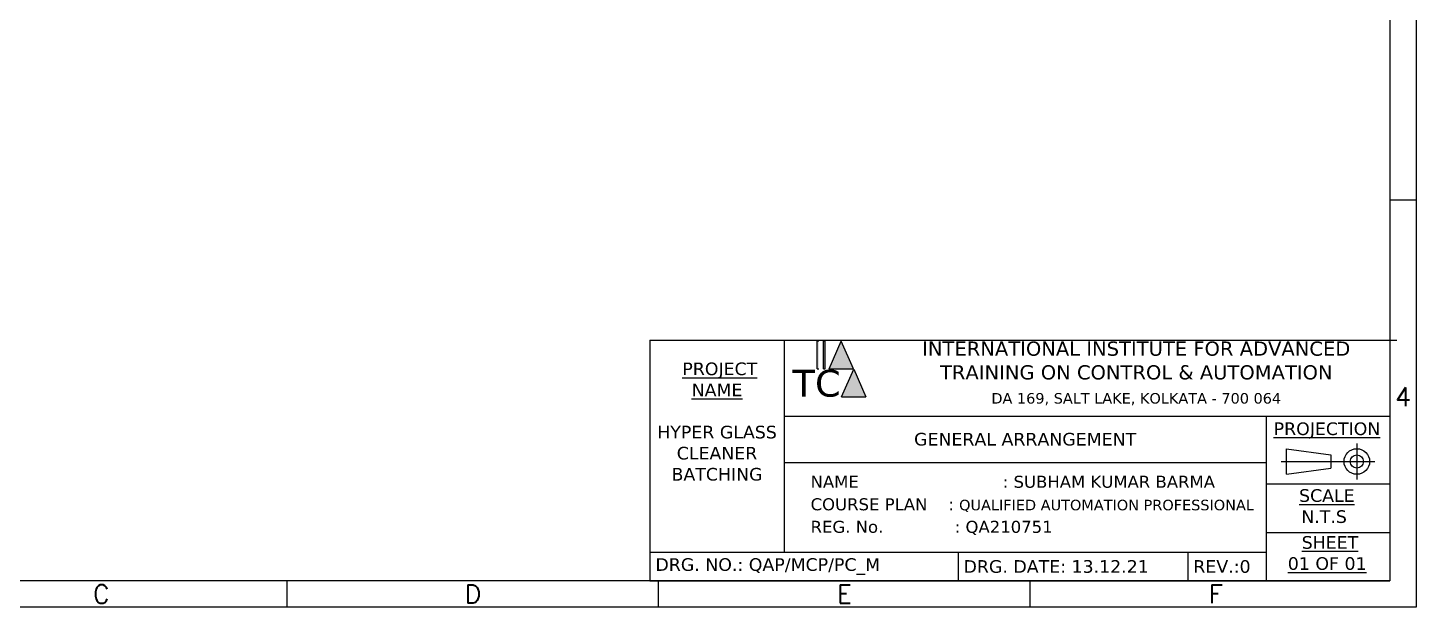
# Model space of a CAD drawing. Header units: millimetres. Extents: x 0 to 63260, y -9015 to 3579.
# Drawn here: x 18649 to 21285, y -8986 to -7887 of the extents above; entities that cross this region are included whole.
import ezdxf
from ezdxf.enums import TextEntityAlignment as Align

# ---------------------------------------------------------------- set-up
doc = ezdxf.new("R2010")
doc.units = ezdxf.units.MM
doc.header["$LTSCALE"] = 10
doc.styles.add('style2', font='verdana.ttf')

msp = doc.modelspace()

# ---------------------------------------------------------------- hatches: boundary and pattern name
h = msp.add_hatch(color=140)
h.paths.add_polyline_path([(20150.4, -8481.7), (20147.4, -8481.7), (20147.4, -8534), (20150.4, -8534)])
h.paths.add_polyline_path([(20162.6, -8481.7), (20159.6, -8481.7), (20159.6, -8534), (20162.6, -8534)])
for color, points in [(2, [(20193.2, -8481.7), (20170.2, -8534), (20216.2, -8534)]), (1, [(20216.7, -8535), (20193.6, -8587.3), (20239.7, -8587.3)])]:
    msp.add_hatch(color=color).paths.add_polyline_path(points)

# ---------------------------------------------------------------- linework, layer by layer
at = {"color": 6}
for p, q in [((21234.6, -8213.1), (21284.6, -8213.1)), ((19141.1, -8986.4), (19141.1, -8936.4)), ((19846.4, -8986.4), (19846.4, -8936.4)), ((20551.8, -8986.4), (20551.8, -8936.4))]:
    msp.add_line(p, q, dxfattribs=at)
at = {"color": 84}
for p, q in [((21234.6, -8455.5), (21234.6, -8936.4)), ((19829.9, -8479.4), (19829.9, -8936.4)), ((19829.9, -8479.4), (21248, -8479.4)), ((20084.8, -8479.4), (20084.8, -8882.2)), ((20084.8, -8623.9), (21234.6, -8623.9)), ((20999.6, -8623.9), (20999.6, -8936.4)), ((20084.8, -8711.7), (20999.6, -8711.7)), ((20999.6, -8752.4), (21234.6, -8752.4)), ((20999.6, -8844.4), (21234.6, -8844.4)), ((19829.9, -8882.2), (20999.6, -8882.2)), ((20414.8, -8882.2), (20414.8, -8936.4)), ((20851, -8882.2), (20851, -8936.4)), ((19829.9, -8936.4), (21234.6, -8936.4))]:
    msp.add_line(p, q, dxfattribs=at)
at = {"color": 140}
for p, q in [((20150.4, -8481.7), (20147.4, -8481.7)), ((20147.4, -8534), (20147.4, -8481.7)), ((20162.6, -8481.7), (20159.6, -8481.7)), ((20159.6, -8534), (20159.6, -8481.7)), ((20162.6, -8534), (20162.6, -8481.7))]:
    msp.add_line(p, q, dxfattribs=at)
at = {"color": 2}
for p, q in [((20170.2, -8534), (20193.2, -8481.7)), ((20216.2, -8534), (20193.2, -8481.7)), ((20170.2, -8534), (20216.2, -8534))]:
    msp.add_line(p, q, dxfattribs=at)
at = {"color": 4}
for p, q in [((20147.4, -8534), (20150.4, -8534)), ((20159.6, -8534), (20162.6, -8534))]:
    msp.add_line(p, q, dxfattribs=at)
at = {"color": 1}
for p, q in [((20193.6, -8587.3), (20216.7, -8535)), ((20216.7, -8535), (20239.7, -8587.3)), ((20193.6, -8587.3), (20239.7, -8587.3))]:
    msp.add_line(p, q, dxfattribs=at)
at = {"color": 160}
for p, q in [((21038.1, -8685.6), (21122.4, -8697.4)), ((21171.8, -8675.6), (21171.8, -8744.2)), ((21028.1, -8709.9), (21206.1, -8709.9)), ((21038.1, -8734.2), (21122.4, -8722.4))]:
    msp.add_line(p, q, dxfattribs=at)
at = {"color": 240}
for points in [[(16997.5, -5943.4), (21284.6, -5943.4), (21284.6, -8986.4), (16997.5, -8986.4)], [(17047.5, -5993.4), (21234.6, -5993.4), (21234.6, -8936.4), (17047.5, -8936.4)]]:
    msp.add_lwpolyline(points, close=True, dxfattribs=at)
at = {"color": 160}
for points in [[(21038.1, -8734.2), (21038.1, -8685.6)], [(21122.4, -8697.4), (21122.4, -8722.4)]]:
    msp.add_lwpolyline(points, dxfattribs=at)
for radius in [24.3, 12.5]:
    msp.add_circle((21171.8, -8709.9), radius, dxfattribs=at)

# ---------------------------------------------------------------- texts
at = {"color": 140, "style": 'style2'}
msp.add_text('TC', height=50.87, dxfattribs=at).set_placement((20146.3, -8586.8), align=Align.CENTER)
at = {"color": 140, "width": 963.119, "attachment_point": 2, "style": 'style2'}
for s, insert, char_height in [('INTERNATIONAL INSTITUTE FOR ADVANCED\\PTRAINING ON CONTROL & AUTOMATION', (20753.1, -8482.2), 27), ('DA 169, SALT LAKE, KOLKATA - 700 064', (20753.1, -8580), 20)]:
    msp.add_mtext(s, dxfattribs=dict(at, insert=insert, char_height=char_height))
at = {"color": 211, "char_height": 24, "style": 'style2'}
for s, insert, width, attachment_point in [('\\pxqc;\\P {\\LPROJECT\\PNAME} \\P\\PHYPER GLASS CLEANER BATCHING', (19829.9, -8614.3), 254.85, 4), ('\\pxqc;{\\LPROJECTION} ', (21115.2, -8651), 235, 5), ('\\pxqc;GENERAL ARRANGEMENT', (20542.2, -8667.8), 914.86, 5), (' {\\LSCALE} \\PN.T.S\\P ', (21109.7, -8814.7), 235, 5), (' {\\LSHEET\\P01 OF 01\\P} ', (21115.6, -8903.7), 235, 5), (' DRG. NO.: QAP/MCP/PC_M', (19829.9, -8909.3), 579.277, 4), (' DRG. DATE: 13.12.21', (20414.8, -8909.3), 457.43, 4), (' REV.:0 ', (20851, -8909.3), 457.43, 4)]:
    msp.add_mtext(s, dxfattribs=dict(at, insert=insert, width=width, attachment_point=attachment_point))
at = {"color": 2, "char_height": 35, "attachment_point": 5, "style": 'style2'}
for s, insert, width in [('{\\Fromans|c0;4}', (21259.6, -8587.3), 50), ('{\\Fromans|c0;C}', (18788.4, -8961.4), 705.35), ('{\\Fromans|c0;D}', (19493.7, -8961.4), 705.35), ('{\\Fromans|c0;E}', (20199.1, -8961.4), 705.35), ('\\pxqc;{\\Fromans|c0;F}', (20904.4, -8961.4), 705.35)]:
    msp.add_mtext(s, dxfattribs=dict(at, insert=insert, width=width))
at = {"color": 211, "insert": (20043.7, -8793.1), "char_height": 22.8, "width": 1173.883, "attachment_point": 4, "line_spacing_factor": 1.125, "style": 'style2'}
msp.add_mtext('^INAME^I^I^I: SUBHAM KUMAR BARMA\\P^ICOURSE PLAN    : {\\H0.87719x;QUALIFIED AUTOMATION PROFESSIONAL}              \\P^IREG. No.^I^I: QA210751', dxfattribs=at)

doc.saveas('drawing.dxf')
